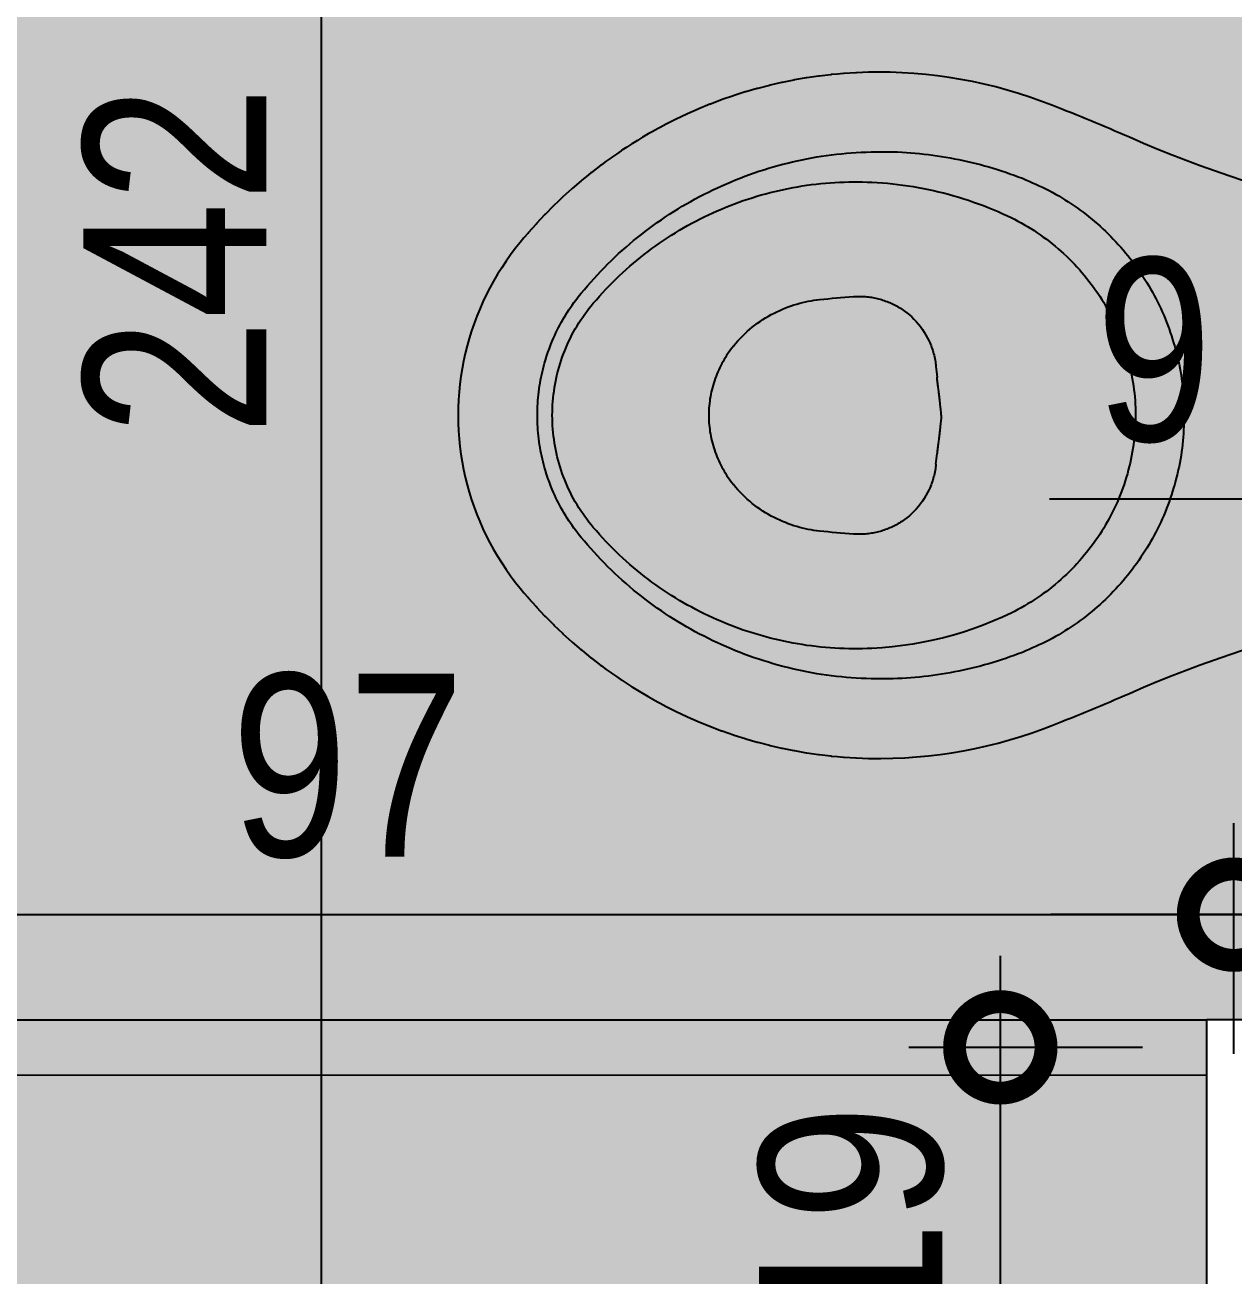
# Model space of a CAD drawing. Header units: metres. Extents: x -23 to 570, y -54 to 184.
# Drawn here: x -16.591 to -15.93, y 48.065 to 48.749 of the extents above; entities that cross this region are included whole.
import ezdxf

# ---------------------------------------------------------------- set-up
doc = ezdxf.new("R2010")
doc.units = ezdxf.units.M
doc.header["$PDMODE"] = 35
for name, color, linetype in [('ARQ-DIM', 2, 'Continuous'), ('PUC$0$ARQ-ALV ACAB', 4, 'Continuous'), ('PUC$0$ARQ-ALV OSSO', 5, 'Continuous'), ('PUC$0$ARQ-AUX1', 1, 'Continuous'), ('PUC$0$ARQ-HID', 7, 'Continuous')]:
    doc.layers.add(name, color=color, linetype=linetype)
doc.layers.add('PUC$0$ARQ-FORRO', color=9, linetype='Continuous', lineweight=5)
doc.styles.add('Adesa', font='ARIALN.TTF')
doc.dimstyles.new('ADESA 1-0050', dxfattribs={"dimtxt": 0.1, "dimasz": 0.1, "dimexe": 0.05, "dimexo": 0.05, "dimgap": 0.03, "dimtad": 1, "dimdec": 1, "dimlfac": 100, "dimzin": 12, "dimtxsty": 'Adesa', "dimblk": 'DOTSMALL', "dimcen": 1, "dimdle": 0.05, "dimclrd": 1, "dimclre": 1, "dimclrt": 256, "dimazin": 3, "dimtm": 1e-09, "dimtfac": 1, "dimtdec": 1, "dimtmove": 1, "dimatfit": 0, "dimldrblk": 'DOTSMALL', "dimfxl": 0.8, "dimtvp": 2, "dimtolj": 1, "dimtzin": 0, "dimarcsym": 0})

# ---------------------------------------------------------------- blocks, each defined once
blk = doc.blocks.new('_DotSmall')
at = {"color": 0, "linetype": 'ByBlock', "const_width": 0.5}
blk.add_lwpolyline([(-0.0625, 0, 1), (0.0625, 0, 1)], format="xyb", close=True, dxfattribs=at)
blk = doc.blocks.new('*D1094')
at = {"layer": 'ARQ-DIM', "color": 1, "lineweight": -2, "transparency": 16777216}
for p, q in [((-16.42855, 47.36047), (-16.42855, 49.87942)), ((-16.02829, 49.82942), (-16.47855, 49.82942)), ((-16.06065, 47.41047), (-16.47855, 47.41047))]:
    blk.add_line(p, q, dxfattribs=at)
at = {"layer": 'Defpoints', "color": 0, "transparency": 16777216}
for p in [(-16.42855, 49.82942), (-15.97829, 49.82942, 0), (-16.01065, 47.41047)]:
    blk.add_point(p, dxfattribs=at)
at = {"layer": 'ARQ-DIM', "color": 1, "lineweight": -2, "transparency": 16777216, "xscale": 0.1, "yscale": 0.1, "zscale": 0.1}
for p, rotation in [((-16.42855, 49.82942), 90), ((-16.42855, 47.41047), 270)]:
    blk.add_blockref('_DotSmall', p, dxfattribs=dict(at, rotation=rotation))
at = {"layer": 'ARQ-DIM', "transparency": 16777216, "insert": (-16.50875, 48.61995), "char_height": 0.1, "attachment_point": 5, "rotation": 90, "style": 'Adesa'}
blk.add_mtext('\\A1;242', dxfattribs=at)
blk = doc.blocks.new('*D931')
at = {"layer": 'ARQ-DIM', "color": 1, "lineweight": -2, "transparency": 16777216}
for p, q in [((-16.89838, 48.18653), (-16.89838, 48.31252)), ((-15.93004, 48.18653), (-15.93004, 48.31252)), ((-16.94838, 48.26252), (-15.88004, 48.26252))]:
    blk.add_line(p, q, dxfattribs=at)
at = {"layer": 'Defpoints', "color": 0, "transparency": 16777216}
for p in [(-15.93004, 48.26252), (-16.89838, 48.13653), (-15.93004, 48.13653, 0)]:
    blk.add_point(p, dxfattribs=at)
at = {"layer": 'ARQ-DIM', "color": 1, "lineweight": -2, "transparency": 16777216, "xscale": 0.1, "yscale": 0.1, "zscale": 0.1, "rotation": 180}
blk.add_blockref('_DotSmall', (-16.89838, 48.26252), dxfattribs=at)
at = {"layer": 'ARQ-DIM', "color": 1, "lineweight": -2, "transparency": 16777216, "xscale": 0.1, "yscale": 0.1, "zscale": 0.1}
blk.add_blockref('_DotSmall', (-15.93004, 48.26252), dxfattribs=at)
at = {"layer": 'ARQ-DIM', "transparency": 16777216, "insert": (-16.41421, 48.34358), "char_height": 0.1, "attachment_point": 5, "style": 'Adesa'}
blk.add_mtext('\\A1;97', dxfattribs=at)
blk = doc.blocks.new('*D932')
at = {"layer": 'ARQ-DIM', "color": 1, "lineweight": -2, "transparency": 16777216}
for p, q in [((-15.91681, 48.48963), (-16.03076, 48.48963)), ((-15.88504, 48.26252), (-15.91681, 48.48963)), ((-15.93004, 48.18653), (-15.93004, 48.31252)), ((-15.84004, 48.14999), (-15.84004, 48.31252)), ((-15.93004, 48.26252), (-16.03004, 48.26252)), ((-15.84004, 48.26252), (-15.93004, 48.26252)), ((-15.84004, 48.26252), (-15.93004, 48.26252)), ((-15.84004, 48.26252), (-15.74004, 48.26252))]:
    blk.add_line(p, q, dxfattribs=at)
at = {"layer": 'Defpoints', "color": 0, "transparency": 16777216}
for p in [(-15.93004, 48.26252), (-15.93004, 48.13653, 0), (-15.84004, 48.09999, 0)]:
    blk.add_point(p, dxfattribs=at)
at = {"layer": 'ARQ-DIM', "color": 1, "lineweight": -2, "transparency": 16777216, "xscale": 0.1, "yscale": 0.1, "zscale": 0.1}
blk.add_blockref('_DotSmall', (-15.93004, 48.26252), dxfattribs=at)
at = {"layer": 'ARQ-DIM', "color": 1, "lineweight": -2, "transparency": 16777216, "xscale": 0.1, "yscale": 0.1, "zscale": 0.1, "rotation": 180}
blk.add_blockref('_DotSmall', (-15.84004, 48.26252), dxfattribs=at)
at = {"layer": 'ARQ-DIM', "transparency": 16777216, "insert": (-15.97379, 48.57069), "char_height": 0.1, "attachment_point": 5, "style": 'Adesa'}
blk.add_mtext('\\A1;9', dxfattribs=at)
blk = doc.blocks.new('*D972')
at = {"layer": 'ARQ-DIM', "color": 1, "lineweight": -2, "transparency": 16777216}
for p, q in [((-16.05771, 48.23999), (-16.05771, 47.94999)), ((-15.98004, 48.18999), (-16.10771, 48.18999)), ((-15.98004, 47.99999), (-16.10771, 47.99999))]:
    blk.add_line(p, q, dxfattribs=at)
at = {"layer": 'Defpoints', "color": 0, "transparency": 16777216}
for p in [(-15.93004, 48.18999, 0), (-16.05771, 47.99999), (-15.93004, 47.99999)]:
    blk.add_point(p, dxfattribs=at)
at = {"layer": 'ARQ-DIM', "color": 1, "lineweight": -2, "transparency": 16777216, "xscale": 0.1, "yscale": 0.1, "zscale": 0.1}
for p, rotation in [((-16.05771, 48.18999), 90), ((-16.05771, 47.99999), 270)]:
    blk.add_blockref('_DotSmall', p, dxfattribs=dict(at, rotation=rotation))
at = {"layer": 'ARQ-DIM', "transparency": 16777216, "insert": (-16.13876, 48.09499), "char_height": 0.1, "attachment_point": 5, "rotation": 90, "style": 'Adesa'}
blk.add_mtext('\\A1;19', dxfattribs=at)
blk = doc.blocks.new('PUC$0$ARQ-HID-BACIA CX')
for points in [[(-0.23351, 0.12822), (-0.24148, 0.13086), (-0.24931, 0.13356), (-0.25707, 0.13635), (-0.26479, 0.13922), (-0.27251, 0.14221), (-0.28026, 0.14532), (-0.28804, 0.14857), (-0.29584, 0.15194, 0.011149), (-0.33812, 0.16943), (-0.34416, 0.17175), (-0.35027, 0.17392), (-0.35642, 0.17593), (-0.36262, 0.17778), (-0.36886, 0.17948), (-0.37514, 0.18101), (-0.38146, 0.18239), (-0.38782, 0.1836), (-0.3942, 0.18465), (-0.40061, 0.18554), (-0.40704, 0.18627), (-0.4135, 0.18683), (-0.41997, 0.18723), (-0.42645, 0.18746), (-0.43294, 0.18753), (-0.43806, 0.18747), (-0.43843, 0.18746), (-0.44165, 0.18736), (-0.44488, 0.18723), (-0.44526, 0.18721), (-0.4517, 0.1868), (-0.45207, 0.18677), (-0.45528, 0.1865), (-0.4585, 0.18619), (-0.45888, 0.18615), (-0.46528, 0.1854), (-0.46566, 0.18535), (-0.47204, 0.18442), (-0.47243, 0.18436), (-0.47878, 0.18326), (-0.47915, 0.18319), (-0.48548, 0.18191), (-0.48586, 0.18183), (-0.49214, 0.18039), (-0.49251, 0.1803), (-0.49875, 0.17869), (-0.49913, 0.17858), (-0.50533, 0.1768), (-0.5057, 0.17669), (-0.51184, 0.17475), (-0.51221, 0.17462), (-0.5183, 0.17251), (-0.51866, 0.17238), (-0.5247, 0.1701), (-0.52506, 0.16996), (-0.53103, 0.16752), (-0.53138, 0.16737), (-0.5373, 0.16477), (-0.53764, 0.16461), (-0.54348, 0.16185), (-0.54381, 0.16169), (-0.54671, 0.16024), (-0.54959, 0.15876), (-0.54991, 0.15859), (-0.55561, 0.15552), (-0.55592, 0.15534), (-0.55874, 0.15374), (-0.56154, 0.15211), (-0.56185, 0.15192), (-0.56462, 0.15025), (-0.56738, 0.14854), (-0.56767, 0.14835), (-0.57041, 0.1466), (-0.57312, 0.14482), (-0.57341, 0.14462), (-0.5761, 0.1428), (-0.57876, 0.14094), (-0.57904, 0.14074), (-0.58168, 0.13884), (-0.58429, 0.13691), (-0.58457, 0.1367), (-0.58716, 0.13474), (-0.58971, 0.13274), (-0.58999, 0.13252), (-0.59252, 0.13049), (-0.59502, 0.12842), (-0.5953, 0.1282), (-0.60022, 0.12397), (-0.60048, 0.12373), (-0.60529, 0.11937), (-0.60554, 0.11913), (-0.6079, 0.1169), (-0.61024, 0.11464), (-0.61049, 0.11439), (-0.61505, 0.10978), (-0.6153, 0.10953), (-0.61974, 0.1048), (-0.61998, 0.10454), (-0.62215, 0.10213), (-0.62429, 0.09969), (-0.62452, 0.09942), (-0.62662, 0.09695), (-0.6287, 0.09446), (-0.63136, 0.09112), (-0.63393, 0.08771), (-0.63639, 0.08422), (-0.63876, 0.08067), (-0.64103, 0.07705), (-0.64319, 0.07337), (-0.64524, 0.06963), (-0.64719, 0.06583), (-0.64903, 0.06198), (-0.65076, 0.05808), (-0.65238, 0.05413), (-0.65388, 0.05014), (-0.65526, 0.04611), (-0.65653, 0.04204), (-0.65769, 0.03793), (-0.65872, 0.0338), (-0.65964, 0.02963), (-0.66043, 0.02544), (-0.66111, 0.02123), (-0.66166, 0.01701), (-0.66209, 0.01277), (-0.6624, 0.00852), (-0.66258, 0.00426), (-0.66264, 0), (-0.66258, -0.00426), (-0.6624, -0.00852), (-0.66209, -0.01277), (-0.66166, -0.01701), (-0.66111, -0.02123), (-0.66043, -0.02544), (-0.65964, -0.02963), (-0.65872, -0.0338), (-0.65769, -0.03793), (-0.65653, -0.04204), (-0.65526, -0.04611), (-0.65388, -0.05014), (-0.65238, -0.05413), (-0.65076, -0.05808), (-0.64903, -0.06198), (-0.64719, -0.06583), (-0.64524, -0.06963), (-0.64319, -0.07337), (-0.64103, -0.07705), (-0.63876, -0.08067), (-0.63639, -0.08422), (-0.63393, -0.08771), (-0.63136, -0.09112), (-0.6287, -0.09446), (-0.62662, -0.09695), (-0.62452, -0.09942), (-0.62429, -0.09969), (-0.62215, -0.10213), (-0.61998, -0.10453), (-0.61974, -0.1048), (-0.6153, -0.10953), (-0.61505, -0.10978), (-0.61049, -0.11439), (-0.61024, -0.11464), (-0.6079, -0.1169), (-0.60554, -0.11913), (-0.60529, -0.11937), (-0.60048, -0.12373), (-0.60022, -0.12397), (-0.5953, -0.1282), (-0.59502, -0.12842), (-0.59252, -0.13049), (-0.58999, -0.13252), (-0.58971, -0.13274), (-0.58716, -0.13474), (-0.58457, -0.1367), (-0.58429, -0.13691), (-0.58168, -0.13884), (-0.57904, -0.14074), (-0.57876, -0.14094), (-0.5761, -0.1428), (-0.57341, -0.14462), (-0.57312, -0.14482), (-0.57041, -0.1466), (-0.56767, -0.14835), (-0.56738, -0.14854), (-0.56462, -0.15025), (-0.56185, -0.15192), (-0.56154, -0.15211), (-0.55874, -0.15374), (-0.55592, -0.15534), (-0.55561, -0.15552), (-0.54991, -0.15859), (-0.54959, -0.15876), (-0.54671, -0.16024), (-0.54381, -0.16169), (-0.54348, -0.16185), (-0.53764, -0.16461), (-0.5373, -0.16477), (-0.53138, -0.16737), (-0.53103, -0.16752), (-0.52506, -0.16996), (-0.5247, -0.1701), (-0.51866, -0.17238), (-0.5183, -0.17251), (-0.51221, -0.17462), (-0.51184, -0.17475), (-0.5057, -0.17669), (-0.50533, -0.1768), (-0.49913, -0.17858), (-0.49875, -0.17869), (-0.49251, -0.1803), (-0.49214, -0.18039), (-0.48586, -0.18183), (-0.48548, -0.18191), (-0.47915, -0.18319), (-0.47878, -0.18326), (-0.47243, -0.18436), (-0.47204, -0.18442), (-0.46566, -0.18535), (-0.46528, -0.1854), (-0.45888, -0.18615), (-0.4585, -0.18619), (-0.45528, -0.1865), (-0.45207, -0.18677), (-0.4517, -0.1868), (-0.44526, -0.18721), (-0.44488, -0.18723), (-0.44165, -0.18736), (-0.43843, -0.18746), (-0.43806, -0.18747), (-0.43155, -0.18753), (-0.42506, -0.18742), (-0.41858, -0.18716), (-0.41211, -0.18672), (-0.40566, -0.18612), (-0.39923, -0.18536), (-0.39282, -0.18444), (-0.38645, -0.18335), (-0.3801, -0.18211), (-0.37379, -0.1807), (-0.36751, -0.17913), (-0.36128, -0.1774), (-0.35509, -0.17551), (-0.34895, -0.17347), (-0.34286, -0.17126), (-0.33812, -0.16942, 0.011149), (-0.29584, -0.15194), (-0.28804, -0.14857), (-0.28026, -0.14532), (-0.27251, -0.14221), (-0.26479, -0.13922), (-0.25707, -0.13635), (-0.24931, -0.13356), (-0.24148, -0.13086), (-0.23351, -0.12822)], [(-0.5122, 0.03777), (-0.51097, 0.03926), (-0.50976, 0.04065), (-0.50852, 0.042), (-0.50724, 0.04331), (-0.50593, 0.04458), (-0.50459, 0.04581), (-0.50323, 0.047), (-0.50184, 0.04815), (-0.50042, 0.04926), (-0.49898, 0.05033), (-0.49753, 0.05135), (-0.49605, 0.05233), (-0.49455, 0.05328), (-0.49304, 0.05417), (-0.49152, 0.05503), (-0.48999, 0.05584), (-0.48844, 0.05661), (-0.48689, 0.05734), (-0.48534, 0.05802), (-0.48377, 0.05866), (-0.48221, 0.05926), (-0.48064, 0.05982), (-0.47908, 0.06034), (-0.47751, 0.06082), (-0.47595, 0.06126), (-0.47439, 0.06166), (-0.47283, 0.06202), (-0.47128, 0.06234), (-0.46974, 0.06262), (-0.4682, 0.06287), (-0.46667, 0.06309), (-0.46513, 0.06327, -0.008966), (-0.44664, 0.06489, -0.016113), (-0.44358, 0.06501), (-0.4426, 0.065), (-0.44175, 0.06498), (-0.44091, 0.06494), (-0.44008, 0.06488), (-0.43925, 0.06481), (-0.43843, 0.06472), (-0.43762, 0.06461), (-0.43681, 0.06449), (-0.43601, 0.06436), (-0.43521, 0.06421), (-0.43441, 0.06404), (-0.43363, 0.06386), (-0.43284, 0.06367), (-0.43207, 0.06346), (-0.43129, 0.06323), (-0.43052, 0.063), (-0.42976, 0.06274), (-0.429, 0.06247), (-0.42824, 0.06219), (-0.42749, 0.06189), (-0.42674, 0.06157), (-0.426, 0.06124), (-0.42525, 0.0609), (-0.42452, 0.06054), (-0.42378, 0.06016), (-0.42305, 0.05976), (-0.42232, 0.05935), (-0.42159, 0.05892), (-0.42087, 0.05847), (-0.42015, 0.058), (-0.41943, 0.05751), (-0.4187, 0.057), (-0.41736, 0.05598), (-0.41604, 0.0549), (-0.41475, 0.05374), (-0.4135, 0.05252), (-0.41228, 0.05123), (-0.41111, 0.04987), (-0.40999, 0.04845), (-0.40892, 0.04698), (-0.40791, 0.04545), (-0.40696, 0.04387), (-0.40608, 0.04225), (-0.40527, 0.04059), (-0.40489, 0.03975), (-0.40453, 0.0389), (-0.40419, 0.03804), (-0.40387, 0.03718), (-0.40357, 0.03631), (-0.40328, 0.03544), (-0.40302, 0.03457), (-0.40277, 0.0337), (-0.40254, 0.03282), (-0.40234, 0.03195), (-0.40215, 0.03107), (-0.40198, 0.0302), (-0.40183, 0.02933), (-0.4017, 0.02846), (-0.40159, 0.0276), (-0.40149, 0.02671, -0.000598), (-0.40092, 0.02094)], [(-0.39861, 0, 0.006359), (-0.39916, 0.00607), (-0.39919, 0.00636), (-0.39922, 0.00664), (-0.39928, 0.00718), (-0.39931, 0.00746), (-0.39934, 0.00773), (-0.39941, 0.00829), (-0.39944, 0.00857), (-0.3995, 0.00912), (-0.39954, 0.0094), (-0.3996, 0.00997), (-0.39964, 0.01025), (-0.39971, 0.01083), (-0.39982, 0.01169), (-0.39989, 0.01228), (-0.39997, 0.01288), (-0.40016, 0.01436), (-0.40028, 0.01536), (-0.40035, 0.01588), (-0.40041, 0.01639), (-0.40047, 0.01691), (-0.40053, 0.0174), (-0.40059, 0.01789), (-0.40065, 0.01839), (-0.4007, 0.01889), (-0.40076, 0.01939), (-0.40081, 0.0199), (-0.40087, 0.02042), (-0.40092, 0.02094)], [(-0.39861, 0, -0.006359), (-0.39916, -0.00607), (-0.39919, -0.00636), (-0.39922, -0.00664), (-0.39928, -0.00718), (-0.39931, -0.00746), (-0.39934, -0.00773), (-0.39941, -0.00829), (-0.39944, -0.00857), (-0.3995, -0.00912), (-0.39954, -0.0094), (-0.3996, -0.00997), (-0.39964, -0.01025), (-0.39971, -0.01083), (-0.39982, -0.01169), (-0.39989, -0.01228), (-0.39997, -0.01288), (-0.40016, -0.01436), (-0.40028, -0.01536), (-0.40035, -0.01588), (-0.40041, -0.01639), (-0.40047, -0.01691), (-0.40053, -0.0174), (-0.40059, -0.01789), (-0.40065, -0.01839), (-0.4007, -0.01889), (-0.40076, -0.01939), (-0.40081, -0.0199), (-0.40087, -0.02042), (-0.40092, -0.02094)], [(-0.40149, -0.02671), (-0.40159, -0.0276), (-0.4017, -0.02846), (-0.40183, -0.02933), (-0.40198, -0.0302), (-0.40215, -0.03107), (-0.40234, -0.03195), (-0.40254, -0.03282), (-0.40277, -0.0337), (-0.40302, -0.03457), (-0.40328, -0.03544), (-0.40357, -0.03631), (-0.40387, -0.03718), (-0.40419, -0.03804), (-0.40453, -0.0389), (-0.40489, -0.03975), (-0.40527, -0.04059), (-0.40608, -0.04225), (-0.40696, -0.04387), (-0.40791, -0.04545), (-0.40892, -0.04698), (-0.40999, -0.04845), (-0.41111, -0.04987), (-0.41228, -0.05123), (-0.4135, -0.05252), (-0.41475, -0.05374), (-0.41604, -0.0549), (-0.41736, -0.05598), (-0.4187, -0.057), (-0.41943, -0.05751), (-0.42015, -0.058), (-0.42087, -0.05847), (-0.42159, -0.05892), (-0.42232, -0.05935), (-0.42305, -0.05976), (-0.42378, -0.06016), (-0.42452, -0.06054), (-0.42525, -0.0609), (-0.426, -0.06124), (-0.42674, -0.06157), (-0.42749, -0.06189), (-0.42824, -0.06219), (-0.429, -0.06247), (-0.42976, -0.06274), (-0.43052, -0.063), (-0.43129, -0.06323), (-0.43207, -0.06346), (-0.43284, -0.06367), (-0.43363, -0.06386), (-0.43441, -0.06404), (-0.43521, -0.06421), (-0.43601, -0.06436), (-0.43681, -0.06449), (-0.43762, -0.06461), (-0.43843, -0.06472), (-0.43925, -0.06481), (-0.44008, -0.06488), (-0.44091, -0.06494), (-0.44175, -0.06498), (-0.4426, -0.065), (-0.44358, -0.06501, -0.016113), (-0.44664, -0.06489, -0.008966), (-0.46513, -0.06327), (-0.46667, -0.06309), (-0.4682, -0.06287), (-0.46974, -0.06262), (-0.47128, -0.06234), (-0.47283, -0.06202), (-0.47439, -0.06166), (-0.47595, -0.06126), (-0.47751, -0.06082), (-0.47908, -0.06034), (-0.48064, -0.05982), (-0.48221, -0.05926), (-0.48377, -0.05866), (-0.48534, -0.05802), (-0.48689, -0.05734), (-0.48844, -0.05661), (-0.48999, -0.05584), (-0.49152, -0.05503), (-0.49304, -0.05417), (-0.49455, -0.05328), (-0.49605, -0.05233), (-0.49753, -0.05135), (-0.49898, -0.05033), (-0.50042, -0.04926), (-0.50184, -0.04815), (-0.50323, -0.047), (-0.50459, -0.04581), (-0.50593, -0.04458), (-0.50724, -0.04331), (-0.50852, -0.042), (-0.50976, -0.04065), (-0.51097, -0.03926), (-0.5122, -0.03777)], [(-0.40149, -0.02671, 0.000598), (-0.40092, -0.02094)]]:
    blk.add_lwpolyline(points, format="xyb")
for points in [[(-0.26586, 0), (-0.26593, -0.00201), (-0.26601, -0.00401), (-0.26609, -0.00602), (-0.26619, -0.00802), (-0.2663, -0.01003), (-0.26644, -0.01203), (-0.2666, -0.01403), (-0.2668, -0.01603), (-0.26702, -0.01802), (-0.26729, -0.02001), (-0.26759, -0.02199), (-0.26792, -0.02398), (-0.26828, -0.02595), (-0.26868, -0.02792), (-0.2691, -0.02988), (-0.26955, -0.03184), (-0.27003, -0.03379), (-0.27054, -0.03573), (-0.27107, -0.03767), (-0.27163, -0.0396), (-0.27221, -0.04152), (-0.27282, -0.04343), (-0.27346, -0.04533), (-0.27413, -0.04723), (-0.27482, -0.04911), (-0.27554, -0.05098), (-0.27629, -0.05285), (-0.27707, -0.0547), (-0.27787, -0.05654), (-0.2787, -0.05837), (-0.27956, -0.06018), (-0.28044, -0.06199), (-0.28135, -0.06378), (-0.28228, -0.06555), (-0.28324, -0.06732), (-0.28423, -0.06907), (-0.28523, -0.0708), (-0.28627, -0.07252), (-0.28733, -0.07423), (-0.28841, -0.07592), (-0.28952, -0.07759), (-0.29065, -0.07925), (-0.29181, -0.08089), (-0.29299, -0.08252), (-0.29419, -0.08413), (-0.29542, -0.08572), (-0.29667, -0.08729), (-0.29794, -0.08884), (-0.29923, -0.09038), (-0.30055, -0.09189), (-0.30188, -0.09339), (-0.30324, -0.09487), (-0.30462, -0.09633), (-0.30602, -0.09777), (-0.30744, -0.09918), (-0.30888, -0.10058), (-0.31035, -0.10196), (-0.31183, -0.10331), (-0.31333, -0.10464), (-0.31485, -0.10595), (-0.31639, -0.10724), (-0.31795, -0.10851), (-0.31952, -0.10975), (-0.32112, -0.11097), (-0.32273, -0.11217), (-0.32435, -0.11335), (-0.32599, -0.11451), (-0.32765, -0.11564), (-0.32933, -0.11675), (-0.33102, -0.11783), (-0.33272, -0.11889), (-0.33445, -0.11992), (-0.33619, -0.12092), (-0.33794, -0.12189), (-0.33972, -0.12283), (-0.34151, -0.12374), (-0.34331, -0.12462), (-0.34512, -0.12547), (-0.34695, -0.12631), (-0.34878, -0.12713), (-0.35062, -0.12794), (-0.35246, -0.12874), (-0.3543, -0.12953), (-0.35656, -0.13038), (-0.35882, -0.13123), (-0.36109, -0.13205), (-0.36336, -0.13284), (-0.36565, -0.13361), (-0.36795, -0.13434), (-0.37026, -0.13505), (-0.37257, -0.13573), (-0.37489, -0.13639), (-0.37722, -0.13702), (-0.37956, -0.13763), (-0.3819, -0.13821), (-0.38425, -0.13876), (-0.38661, -0.13928), (-0.38897, -0.13978), (-0.39133, -0.14025), (-0.3937, -0.14069), (-0.39608, -0.14111), (-0.39846, -0.1415), (-0.40085, -0.14186), (-0.40324, -0.1422), (-0.40563, -0.14251), (-0.40803, -0.14279), (-0.41042, -0.14304), (-0.41283, -0.14327), (-0.41523, -0.14347), (-0.41764, -0.14364), (-0.42005, -0.14378), (-0.42246, -0.1439), (-0.42487, -0.14399), (-0.42728, -0.14405), (-0.42969, -0.14408), (-0.4321, -0.14408), (-0.43451, -0.14406), (-0.43693, -0.14403), (-0.43964, -0.14389), (-0.44235, -0.14375), (-0.44506, -0.14359), (-0.44777, -0.14341), (-0.45047, -0.14321), (-0.45318, -0.14297), (-0.45588, -0.1427), (-0.45857, -0.14238), (-0.46126, -0.14202), (-0.46395, -0.14162), (-0.46663, -0.14119), (-0.4693, -0.14071), (-0.47197, -0.14021), (-0.47463, -0.13967), (-0.47728, -0.1391), (-0.47993, -0.13849), (-0.48257, -0.13786), (-0.4852, -0.13719), (-0.48782, -0.13649), (-0.49043, -0.13575), (-0.49304, -0.13498), (-0.49563, -0.13418), (-0.49821, -0.13334), (-0.50078, -0.13247), (-0.50334, -0.13157), (-0.50589, -0.13064), (-0.50843, -0.12967), (-0.51095, -0.12867), (-0.51346, -0.12763), (-0.51596, -0.12657), (-0.51844, -0.12547), (-0.52091, -0.12435), (-0.52336, -0.12319), (-0.5258, -0.122), (-0.52822, -0.12077), (-0.53063, -0.11952), (-0.53302, -0.11824), (-0.5354, -0.11692), (-0.53775, -0.11558), (-0.5401, -0.11421), (-0.54242, -0.1128), (-0.54472, -0.11137), (-0.54701, -0.10991), (-0.54928, -0.10842), (-0.55152, -0.10689), (-0.55375, -0.10534), (-0.55596, -0.10377), (-0.55814, -0.10216), (-0.56031, -0.10052), (-0.56246, -0.09886), (-0.56458, -0.09717), (-0.56668, -0.09546), (-0.56876, -0.09372), (-0.57083, -0.09195), (-0.57286, -0.09016), (-0.57488, -0.08834), (-0.57687, -0.0865), (-0.57884, -0.08463), (-0.58078, -0.08273), (-0.58268, -0.0808), (-0.58456, -0.07884), (-0.58641, -0.07685), (-0.58823, -0.07485), (-0.59003, -0.07282), (-0.59182, -0.07079), (-0.59359, -0.06875), (-0.59537, -0.0667), (-0.59636, -0.06544), (-0.59736, -0.06416), (-0.59835, -0.06288), (-0.59931, -0.06159), (-0.60025, -0.06028), (-0.60116, -0.05896), (-0.60206, -0.05762), (-0.60292, -0.05627), (-0.60377, -0.05491), (-0.6046, -0.05353), (-0.60541, -0.05214), (-0.6062, -0.05074), (-0.60696, -0.04933), (-0.60771, -0.04791), (-0.60843, -0.04647), (-0.60913, -0.04502), (-0.60981, -0.04357), (-0.61046, -0.0421), (-0.61112, -0.04055), (-0.61187, -0.03871), (-0.6127, -0.03657), (-0.61351, -0.03429), (-0.61424, -0.0321), (-0.61483, -0.03021), (-0.6153, -0.02859), (-0.61573, -0.02704), (-0.61613, -0.02548), (-0.61651, -0.02392), (-0.61686, -0.02236), (-0.61719, -0.02078), (-0.6175, -0.01921), (-0.61778, -0.01763), (-0.61804, -0.01604), (-0.61827, -0.01445), (-0.61848, -0.01286), (-0.61867, -0.01126), (-0.61883, -0.00966), (-0.61896, -0.00806), (-0.61907, -0.00646), (-0.61914, -0.00485), (-0.6192, -0.00323), (-0.61924, -0.00161), (-0.61927, 0), (-0.61924, 0.00161), (-0.6192, 0.00323), (-0.61914, 0.00485), (-0.61907, 0.00646), (-0.61896, 0.00806), (-0.61883, 0.00966), (-0.61867, 0.01126), (-0.61848, 0.01286), (-0.61827, 0.01445), (-0.61804, 0.01604), (-0.61778, 0.01763), (-0.6175, 0.01921), (-0.61719, 0.02078), (-0.61686, 0.02236), (-0.61651, 0.02392), (-0.61613, 0.02548), (-0.61573, 0.02704), (-0.6153, 0.02859), (-0.61483, 0.03021), (-0.61424, 0.0321), (-0.61351, 0.03429), (-0.6127, 0.03657), (-0.61187, 0.03871), (-0.61112, 0.04055), (-0.61046, 0.0421), (-0.60981, 0.04357), (-0.60913, 0.04502), (-0.60843, 0.04647), (-0.60771, 0.04791), (-0.60696, 0.04933), (-0.6062, 0.05074), (-0.60541, 0.05214), (-0.6046, 0.05353), (-0.60377, 0.05491), (-0.60292, 0.05627), (-0.60206, 0.05762), (-0.60116, 0.05896), (-0.60025, 0.06028), (-0.59931, 0.06159), (-0.59835, 0.06288), (-0.59736, 0.06416), (-0.59636, 0.06544), (-0.59537, 0.0667), (-0.59359, 0.06875), (-0.59182, 0.07079), (-0.59003, 0.07282), (-0.58823, 0.07485), (-0.58641, 0.07685), (-0.58456, 0.07884), (-0.58268, 0.0808), (-0.58078, 0.08273), (-0.57884, 0.08463), (-0.57687, 0.0865), (-0.57488, 0.08834), (-0.57286, 0.09016), (-0.57083, 0.09195), (-0.56876, 0.09372), (-0.56668, 0.09546), (-0.56458, 0.09717), (-0.56246, 0.09886), (-0.56031, 0.10052), (-0.55814, 0.10216), (-0.55596, 0.10377), (-0.55375, 0.10534), (-0.55152, 0.10689), (-0.54928, 0.10842), (-0.54701, 0.10991), (-0.54472, 0.11137), (-0.54242, 0.1128), (-0.5401, 0.11421), (-0.53775, 0.11558), (-0.5354, 0.11692), (-0.53302, 0.11824), (-0.53063, 0.11952), (-0.52822, 0.12077), (-0.5258, 0.122), (-0.52336, 0.12319), (-0.52091, 0.12435), (-0.51844, 0.12547), (-0.51596, 0.12657), (-0.51346, 0.12763), (-0.51095, 0.12867), (-0.50843, 0.12967), (-0.50589, 0.13064), (-0.50334, 0.13157), (-0.50078, 0.13247), (-0.49821, 0.13334), (-0.49563, 0.13418), (-0.49304, 0.13498), (-0.49043, 0.13575), (-0.48782, 0.13649), (-0.4852, 0.13719), (-0.48257, 0.13786), (-0.47993, 0.13849), (-0.47728, 0.1391), (-0.47463, 0.13967), (-0.47197, 0.14021), (-0.4693, 0.14071), (-0.46663, 0.14119), (-0.46395, 0.14162), (-0.46126, 0.14202), (-0.45857, 0.14238), (-0.45588, 0.1427), (-0.45318, 0.14297), (-0.45047, 0.14321), (-0.44777, 0.14341), (-0.44506, 0.14359), (-0.44235, 0.14375), (-0.43964, 0.14389), (-0.43693, 0.14403), (-0.43451, 0.14406), (-0.4321, 0.14408), (-0.42969, 0.14408), (-0.42728, 0.14405), (-0.42487, 0.14399), (-0.42246, 0.1439), (-0.42005, 0.14378), (-0.41764, 0.14364), (-0.41523, 0.14347), (-0.41283, 0.14327), (-0.41042, 0.14304), (-0.40803, 0.14279), (-0.40563, 0.14251), (-0.40324, 0.1422), (-0.40085, 0.14186), (-0.39846, 0.1415), (-0.39608, 0.14111), (-0.3937, 0.14069), (-0.39133, 0.14025), (-0.38897, 0.13978), (-0.38661, 0.13928), (-0.38425, 0.13876), (-0.3819, 0.13821), (-0.37956, 0.13763), (-0.37722, 0.13702), (-0.37489, 0.13639), (-0.37257, 0.13573), (-0.37026, 0.13505), (-0.36795, 0.13434), (-0.36565, 0.13361), (-0.36336, 0.13284), (-0.36109, 0.13205), (-0.35882, 0.13123), (-0.35656, 0.13038), (-0.3543, 0.12953), (-0.35246, 0.12874), (-0.35062, 0.12794), (-0.34878, 0.12713), (-0.34695, 0.12631), (-0.34512, 0.12547), (-0.34331, 0.12462), (-0.34151, 0.12374), (-0.33972, 0.12283), (-0.33794, 0.12189), (-0.33619, 0.12092), (-0.33445, 0.11992), (-0.33272, 0.11889), (-0.33102, 0.11783), (-0.32933, 0.11675), (-0.32765, 0.11564), (-0.32599, 0.11451), (-0.32435, 0.11335), (-0.32273, 0.11217), (-0.32112, 0.11097), (-0.31952, 0.10975), (-0.31795, 0.10851), (-0.31639, 0.10724), (-0.31485, 0.10595), (-0.31333, 0.10464), (-0.31183, 0.10331), (-0.31035, 0.10196), (-0.30888, 0.10058), (-0.30744, 0.09918), (-0.30602, 0.09777), (-0.30462, 0.09633), (-0.30324, 0.09487), (-0.30188, 0.09339), (-0.30055, 0.09189), (-0.29923, 0.09038), (-0.29794, 0.08884), (-0.29667, 0.08729), (-0.29542, 0.08572), (-0.29419, 0.08413), (-0.29299, 0.08252), (-0.29181, 0.08089), (-0.29065, 0.07925), (-0.28952, 0.07759), (-0.28841, 0.07592), (-0.28733, 0.07423), (-0.28627, 0.07252), (-0.28523, 0.0708), (-0.28423, 0.06907), (-0.28324, 0.06732), (-0.28228, 0.06555), (-0.28135, 0.06378), (-0.28044, 0.06199), (-0.27956, 0.06018), (-0.2787, 0.05837), (-0.27787, 0.05654), (-0.27707, 0.0547), (-0.27629, 0.05285), (-0.27554, 0.05098), (-0.27482, 0.04911), (-0.27413, 0.04723), (-0.27346, 0.04533), (-0.27282, 0.04343), (-0.27221, 0.04152), (-0.27163, 0.0396), (-0.27107, 0.03767), (-0.27054, 0.03573), (-0.27003, 0.03379), (-0.26955, 0.03184), (-0.2691, 0.02988), (-0.26868, 0.02792), (-0.26828, 0.02595), (-0.26792, 0.02398), (-0.26759, 0.02199), (-0.26729, 0.02001), (-0.26702, 0.01802), (-0.2668, 0.01603), (-0.2666, 0.01403), (-0.26644, 0.01203), (-0.2663, 0.01003), (-0.26619, 0.00802), (-0.26609, 0.00602), (-0.26601, 0.00401), (-0.26593, 0.00201)], [(-0.58873, 0.06124), (-0.58704, 0.0632), (-0.58533, 0.06514), (-0.58359, 0.06705), (-0.58182, 0.06894), (-0.58003, 0.07081), (-0.57821, 0.07265), (-0.57637, 0.07446), (-0.5745, 0.07625), (-0.57261, 0.07801), (-0.5707, 0.07975), (-0.56876, 0.08146), (-0.5668, 0.08314), (-0.56482, 0.0848), (-0.56282, 0.08642), (-0.56079, 0.08802), (-0.55875, 0.0896), (-0.55668, 0.09114), (-0.55459, 0.09265), (-0.55248, 0.09414), (-0.55035, 0.09559), (-0.5482, 0.09702), (-0.54604, 0.09841), (-0.54385, 0.09978), (-0.54165, 0.10112), (-0.53943, 0.10242), (-0.53719, 0.10369), (-0.53493, 0.10493), (-0.53266, 0.10615), (-0.53038, 0.10732), (-0.52808, 0.10847), (-0.52576, 0.10959), (-0.52343, 0.11067), (-0.52108, 0.11172), (-0.51872, 0.11274), (-0.51635, 0.11372), (-0.51397, 0.11467), (-0.51157, 0.11559), (-0.50917, 0.11648), (-0.50675, 0.11733), (-0.50432, 0.11815), (-0.50188, 0.11893), (-0.49943, 0.11968), (-0.49697, 0.1204), (-0.49451, 0.12109), (-0.49203, 0.12174), (-0.48955, 0.12235), (-0.48706, 0.12293), (-0.48456, 0.12348), (-0.48206, 0.12399), (-0.47955, 0.12447), (-0.47704, 0.12492), (-0.47452, 0.12533), (-0.472, 0.12571), (-0.46947, 0.12605), (-0.46694, 0.12636), (-0.46441, 0.12663), (-0.46187, 0.12687), (-0.45934, 0.12707), (-0.4568, 0.12725), (-0.45426, 0.12738), (-0.45172, 0.12749), (-0.44918, 0.12756), (-0.44664, 0.12759), (-0.44411, 0.12759), (-0.44157, 0.12756), (-0.43904, 0.12749), (-0.4365, 0.12739), (-0.43356, 0.12724), (-0.43075, 0.12704), (-0.42795, 0.12681), (-0.42515, 0.12654), (-0.42234, 0.12622), (-0.41954, 0.12586), (-0.41675, 0.12546), (-0.41396, 0.12502), (-0.41117, 0.12454), (-0.40838, 0.12402), (-0.40561, 0.12346), (-0.40283, 0.12285), (-0.40007, 0.12221), (-0.39731, 0.12152), (-0.39456, 0.1208), (-0.39182, 0.12003), (-0.38908, 0.11922), (-0.38636, 0.11838), (-0.38364, 0.11749), (-0.38094, 0.11656), (-0.37824, 0.1156), (-0.37556, 0.11459), (-0.37289, 0.11354), (-0.37023, 0.11246), (-0.36759, 0.11133), (-0.36496, 0.11017), (-0.36234, 0.10897), (-0.36048, 0.10807), (-0.35863, 0.10713), (-0.3568, 0.10617), (-0.35499, 0.10518), (-0.35319, 0.10416), (-0.35142, 0.10311), (-0.34966, 0.10203), (-0.34792, 0.10092), (-0.34621, 0.09978), (-0.34451, 0.09862), (-0.34284, 0.09743), (-0.34118, 0.09621), (-0.33955, 0.09496), (-0.33794, 0.09369), (-0.33635, 0.09239), (-0.33479, 0.09107), (-0.33324, 0.08972), (-0.33173, 0.08834), (-0.33023, 0.08694), (-0.32876, 0.08552), (-0.32732, 0.08408), (-0.32589, 0.08261), (-0.3245, 0.08112), (-0.32313, 0.0796), (-0.32179, 0.07807), (-0.32047, 0.07651), (-0.31918, 0.07493), (-0.31792, 0.07333), (-0.31668, 0.07172), (-0.31547, 0.07008), (-0.31429, 0.06842), (-0.31314, 0.06674), (-0.31201, 0.06505), (-0.31092, 0.06334), (-0.30985, 0.06161), (-0.30881, 0.05986), (-0.3078, 0.0581), (-0.30683, 0.05632), (-0.30588, 0.05453), (-0.30496, 0.05272), (-0.30407, 0.05089), (-0.30322, 0.04906), (-0.30239, 0.0472), (-0.3016, 0.04534), (-0.30083, 0.04346), (-0.3001, 0.04157), (-0.2994, 0.03967), (-0.29874, 0.03776), (-0.2981, 0.03583), (-0.2975, 0.0339), (-0.29693, 0.03196), (-0.2964, 0.03001), (-0.29589, 0.02805), (-0.29542, 0.02608), (-0.29499, 0.0241), (-0.29459, 0.02212), (-0.29422, 0.02013), (-0.29389, 0.01813), (-0.29359, 0.01613), (-0.29332, 0.01413), (-0.29309, 0.01212), (-0.2929, 0.0101), (-0.29274, 0.00808), (-0.29261, 0.00607), (-0.29252, 0.00404), (-0.29247, 0.00202), (-0.29245, 0), (-0.29247, -0.00202), (-0.29252, -0.00404), (-0.29261, -0.00607), (-0.29274, -0.00808), (-0.2929, -0.0101), (-0.29309, -0.01212), (-0.29332, -0.01413), (-0.29359, -0.01613), (-0.29389, -0.01813), (-0.29422, -0.02013), (-0.29459, -0.02212), (-0.29499, -0.0241), (-0.29542, -0.02608), (-0.29589, -0.02805), (-0.2964, -0.03001), (-0.29693, -0.03196), (-0.2975, -0.0339), (-0.2981, -0.03583), (-0.29874, -0.03776), (-0.2994, -0.03967), (-0.3001, -0.04157), (-0.30083, -0.04346), (-0.3016, -0.04534), (-0.30239, -0.0472), (-0.30322, -0.04906), (-0.30407, -0.05089), (-0.30496, -0.05272), (-0.30588, -0.05453), (-0.30683, -0.05632), (-0.3078, -0.0581), (-0.30881, -0.05986), (-0.30985, -0.06161), (-0.31092, -0.06334), (-0.31201, -0.06505), (-0.31314, -0.06674), (-0.31429, -0.06842), (-0.31547, -0.07008), (-0.31668, -0.07172), (-0.31792, -0.07333), (-0.31918, -0.07493), (-0.32047, -0.07651), (-0.32179, -0.07807), (-0.32313, -0.0796), (-0.3245, -0.08112), (-0.32589, -0.08261), (-0.32732, -0.08408), (-0.32876, -0.08552), (-0.33023, -0.08694), (-0.33173, -0.08834), (-0.33324, -0.08972), (-0.33479, -0.09107), (-0.33635, -0.09239), (-0.33794, -0.09369), (-0.33955, -0.09496), (-0.34118, -0.09621), (-0.34284, -0.09743), (-0.34451, -0.09862), (-0.34621, -0.09978), (-0.34792, -0.10092), (-0.34966, -0.10203), (-0.35142, -0.10311), (-0.35319, -0.10416), (-0.35499, -0.10518), (-0.3568, -0.10617), (-0.35863, -0.10713), (-0.36048, -0.10807), (-0.36234, -0.10897), (-0.36513, -0.11024), (-0.3704, -0.11253), (-0.37573, -0.11465), (-0.3811, -0.11662), (-0.38652, -0.11843), (-0.39198, -0.12008), (-0.39747, -0.12156), (-0.40299, -0.12289), (-0.40854, -0.12405), (-0.4141, -0.12505), (-0.41969, -0.12588), (-0.42529, -0.12655), (-0.43089, -0.12705), (-0.4365, -0.12739), (-0.43904, -0.12749), (-0.44157, -0.12756), (-0.44411, -0.12759), (-0.44664, -0.12759), (-0.44918, -0.12756), (-0.45172, -0.12749), (-0.45426, -0.12738), (-0.4568, -0.12725), (-0.45934, -0.12707), (-0.46187, -0.12687), (-0.46441, -0.12663), (-0.46694, -0.12636), (-0.46947, -0.12605), (-0.472, -0.12571), (-0.47452, -0.12533), (-0.47704, -0.12492), (-0.47955, -0.12447), (-0.48206, -0.12399), (-0.48456, -0.12348), (-0.48706, -0.12293), (-0.48955, -0.12235), (-0.49203, -0.12174), (-0.49451, -0.12109), (-0.49697, -0.1204), (-0.49943, -0.11968), (-0.50188, -0.11893), (-0.50432, -0.11815), (-0.50675, -0.11733), (-0.50917, -0.11648), (-0.51157, -0.11559), (-0.51397, -0.11467), (-0.51635, -0.11372), (-0.51872, -0.11274), (-0.52108, -0.11172), (-0.52343, -0.11067), (-0.52576, -0.10959), (-0.52808, -0.10847), (-0.53038, -0.10732), (-0.53266, -0.10615), (-0.53493, -0.10493), (-0.53719, -0.10369), (-0.53943, -0.10242), (-0.54165, -0.10112), (-0.54385, -0.09978), (-0.54604, -0.09841), (-0.5482, -0.09702), (-0.55035, -0.09559), (-0.55248, -0.09414), (-0.55459, -0.09265), (-0.55668, -0.09114), (-0.55875, -0.0896), (-0.56079, -0.08802), (-0.56282, -0.08642), (-0.56482, -0.0848), (-0.5668, -0.08314), (-0.56876, -0.08146), (-0.5707, -0.07975), (-0.57261, -0.07801), (-0.5745, -0.07625), (-0.57637, -0.07446), (-0.57821, -0.07265), (-0.58003, -0.07081), (-0.58182, -0.06894), (-0.58359, -0.06705), (-0.58533, -0.06514), (-0.58704, -0.0632), (-0.58873, -0.06124), (-0.58995, -0.05979), (-0.59113, -0.0583), (-0.59229, -0.0568), (-0.59341, -0.05526), (-0.5945, -0.05371), (-0.59557, -0.05213), (-0.5966, -0.05054), (-0.59759, -0.04892), (-0.59856, -0.04728), (-0.59949, -0.04562), (-0.60038, -0.04395), (-0.60125, -0.04225), (-0.60208, -0.04054), (-0.60287, -0.03881), (-0.60363, -0.03707), (-0.60435, -0.03531), (-0.60504, -0.03353), (-0.60569, -0.03175), (-0.60631, -0.02994), (-0.60689, -0.02813), (-0.60743, -0.02631), (-0.60794, -0.02447), (-0.60841, -0.02263), (-0.60884, -0.02077), (-0.60923, -0.01891), (-0.60959, -0.01704), (-0.60991, -0.01517), (-0.61019, -0.01328), (-0.61044, -0.0114), (-0.61065, -0.0095), (-0.61082, -0.00761), (-0.61095, -0.00571), (-0.61104, -0.00381), (-0.6111, -0.0019), (-0.61112, 0), (-0.6111, 0.0019), (-0.61104, 0.00381), (-0.61095, 0.00571), (-0.61082, 0.00761), (-0.61065, 0.0095), (-0.61044, 0.0114), (-0.61019, 0.01328), (-0.60991, 0.01517), (-0.60959, 0.01704), (-0.60923, 0.01891), (-0.60884, 0.02078), (-0.60841, 0.02263), (-0.60794, 0.02447), (-0.60743, 0.02631), (-0.60689, 0.02813), (-0.60631, 0.02994), (-0.60569, 0.03175), (-0.60504, 0.03353), (-0.60435, 0.03531), (-0.60363, 0.03707), (-0.60287, 0.03881), (-0.60208, 0.04054), (-0.60125, 0.04225), (-0.60038, 0.04395), (-0.59949, 0.04562), (-0.59856, 0.04728), (-0.59759, 0.04892), (-0.5966, 0.05054), (-0.59557, 0.05213), (-0.5945, 0.05371), (-0.59341, 0.05526), (-0.59229, 0.0568), (-0.59113, 0.0583), (-0.58995, 0.05979)]]:
    blk.add_lwpolyline(points, close=True)
blk.add_lwpolyline([(-0.5122, 0.03778), (-0.51298, 0.03678), (-0.51373, 0.03579), (-0.51446, 0.03478), (-0.51517, 0.03375), (-0.51587, 0.0327), (-0.51654, 0.03164), (-0.5172, 0.03055), (-0.51784, 0.02946), (-0.51845, 0.02834), (-0.51905, 0.02721), (-0.51962, 0.02606), (-0.52017, 0.02491), (-0.52069, 0.02373), (-0.52119, 0.02255), (-0.52167, 0.02135), (-0.52211, 0.02015), (-0.52254, 0.01893), (-0.52293, 0.01771), (-0.5233, 0.01647), (-0.52365, 0.01523), (-0.52396, 0.01399), (-0.52425, 0.01274), (-0.52452, 0.01148), (-0.52475, 0.01022), (-0.52496, 0.00895), (-0.52514, 0.00769), (-0.52529, 0.00642), (-0.52541, 0.00515), (-0.52551, 0.00387), (-0.52558, 0.0026), (-0.52562, 0.00132), (-0.52564, 0), (-0.52562, -0.00132), (-0.52558, -0.0026), (-0.52551, -0.00387), (-0.52541, -0.00515), (-0.52529, -0.00642), (-0.52514, -0.00769), (-0.52496, -0.00895), (-0.52475, -0.01022), (-0.52452, -0.01148), (-0.52425, -0.01274), (-0.52396, -0.01399), (-0.52365, -0.01523), (-0.5233, -0.01647), (-0.52293, -0.01771), (-0.52254, -0.01893), (-0.52211, -0.02015), (-0.52167, -0.02135), (-0.52119, -0.02255), (-0.52069, -0.02373), (-0.52017, -0.02491), (-0.51962, -0.02606), (-0.51905, -0.02721), (-0.51845, -0.02834), (-0.51784, -0.02946), (-0.5172, -0.03055), (-0.51654, -0.03164), (-0.51587, -0.0327), (-0.51517, -0.03375), (-0.51446, -0.03478), (-0.51373, -0.03579), (-0.51298, -0.03678), (-0.5122, -0.03778)])
at = {"ltscale": 0.0005513}
blk.add_lwpolyline([(-0.39861, 0), (-0.3985, 0)], dxfattribs=at)
blk = doc.blocks.new('PUC$0$pl apto tipo 1 puc')
at = {"layer": 'PUC$0$ARQ-ALV ACAB', "elevation": 0}
blk.add_lwpolyline([(-31.03205, 1.79504), (-31.28828, 1.79504), (-31.28829, 2.57465)], dxfattribs=at)
at = {"layer": 'PUC$0$ARQ-AUX1'}
for points in [[(-32.22663, 1.82504), (-31.28828, 1.82516)], [(-32.22663, 1.79504), (-31.28828, 1.79504)]]:
    blk.add_lwpolyline(points, dxfattribs=at)
at = {"layer": 'PUC$0$ARQ-HID', "lineweight": -2, "xscale": -0.9999999999999902, "rotation": 180.0000067269699}
blk.add_blockref('PUC$0$ARQ-HID-BACIA CX', (-31.03461, 1.46463, 0), dxfattribs=at)
blk = doc.blocks.new('PUC$0$pl forro 1')
at = {"layer": 'PUC$0$ARQ-FORRO'}
h = blk.add_hatch(color=256, dxfattribs=at)
h.dxf.hatch_style = 1
h.paths.add_polyline_path([(4.14154, -1.06067), (5.33612, -1.06066), (5.33612, -2.6701), (5.07989, -2.6701), (5.07989, -3.44971), (4.14154, -3.4496)])
at = {"layer": 'PUC$0$ARQ-FORRO', "elevation": 0.00001}
blk.add_lwpolyline([(4.14154, -1.06067), (5.33612, -1.06066), (5.33612, -2.6701), (5.07989, -2.6701), (5.07989, -3.44971), (4.14154, -3.4496)], close=True, dxfattribs=at)
blk = doc.blocks.new('PUC')
at = {"layer": 'PUC$0$ARQ-ALV OSSO', "xscale": -1, "rotation": 180}
blk.add_blockref('PUC$0$pl apto tipo 1 puc', (15.34324, 50.00003), dxfattribs=at)
at = {"layer": 'PUC$0$ARQ-FORRO'}
blk.add_blockref('PUC$0$pl forro 1', (-21.02493, 50.87509, 0), dxfattribs=at)

msp = doc.modelspace()

# ---------------------------------------------------------------- block references
msp.add_blockref('PUC', (0, 0))

# ---------------------------------------------------------------- dimensions: what is measured, and where the dimension line sits
at = {"layer": 'ARQ-DIM'}
dim = msp.add_linear_dim(base=(-16.42855, 49.82942), p1=(-16.01065, 47.41047), p2=(-15.97829, 49.82942, 0), angle=270, dimstyle='ADESA 1-0050', override={"dimdec": 0}, dxfattribs=at)
dim.commit()
dim.dimension.update_dxf_attribs({"geometry": '*D1094', "text_midpoint": (-16.50875, 48.61995)})
dim = msp.add_linear_dim(base=(-15.93004, 48.26252), p1=(-15.84004, 48.09999, 0), p2=(-15.93004, 48.13653, 0), dimstyle='ADESA 1-0050', dxfattribs=at)
dim.commit()
dim.dimension.update_dxf_attribs({"geometry": '*D932', "text_midpoint": (-15.94681, 48.48963), "dimtype": 160})
dim = msp.add_linear_dim(base=(-15.93004, 48.26252), p1=(-16.89838, 48.13653), p2=(-15.93004, 48.13653, 0), dimstyle='ADESA 1-0050', override={"dimdec": 0}, dxfattribs=at)
dim.commit()
dim.dimension.update_dxf_attribs({"geometry": '*D931', "text_midpoint": (-16.41421, 48.34358)})
dim = msp.add_linear_dim(base=(-16.05771, 47.99999), p1=(-15.93004, 48.18999, 0), p2=(-15.93004, 47.99999), angle=90, dimstyle='ADESA 1-0050', dxfattribs=at)
dim.commit()
dim.dimension.update_dxf_attribs({"geometry": '*D972', "text_midpoint": (-16.13876, 48.09499)})

doc.saveas('drawing.dxf')
